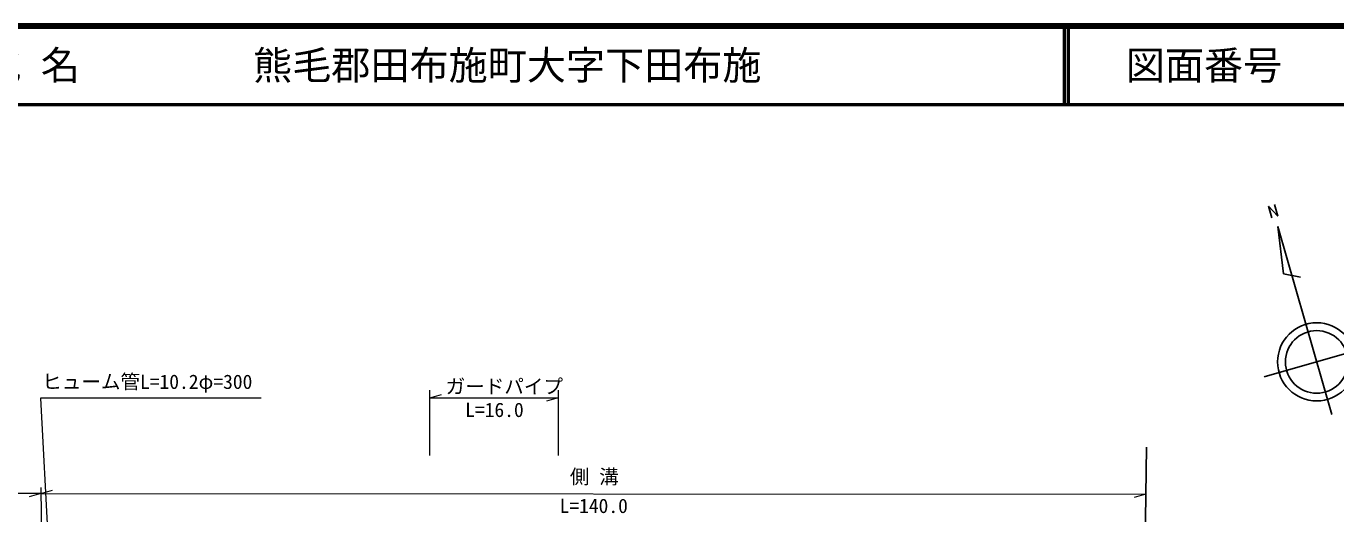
# Model space of a CAD drawing. Units: millimetres, scale not verified. Extents: x 40000 to 680000, y 20000 to 380000.
# Drawn here: x 376001 to 543479, y 317655 to 380000 of the extents above; entities that cross this region are included whole.
import ezdxf
from ezdxf.enums import TextEntityAlignment as Align

# ---------------------------------------------------------------- set-up
doc = ezdxf.new("R2010")
doc.units = ezdxf.units.MM
doc.header["$LTSCALE"] = 1000
for name, color, linetype, lineweight in [('M-BGD', 7, 'Continuous', 25), ('M-BMK-OTRS', 5, 'Continuous', 25), ('M-STR-HTXT', 7, 'Continuous', 13), ('M-TTL', 2, 'Continuous', 140), ('M-TTL-LINE', 7, 'Continuous', 50)]:
    doc.layers.add(name, color=color, linetype=linetype, lineweight=lineweight)
doc.layers.add('M-TTL-TXT', color=7, linetype='Continuous')
doc.styles.add('ＭＳ ゴシック', font='')
doc.styles.get('ＭＳ ゴシック').set_extended_font_data('MS Gothic')

# ---------------------------------------------------------------- blocks, each defined once
blk = doc.blocks.new('BUHIN96')
at = {"color": 7, "linetype": 'Continuous', "lineweight": 13}
blk.add_line((0, 0), (1561, 1), dxfattribs=at)
blk = doc.blocks.new('BUHIN97')
at = {"color": 7, "linetype": 'Continuous', "lineweight": 13}
blk.add_line((0, 0), (-1561, -1), dxfattribs=at)

msp = doc.modelspace()

# ---------------------------------------------------------------- linework, layer by layer
at = {"layer": 'M-BGD'}
for p, q in [((535303, 355514), (534879, 356998)), ((534879, 356998), (536075, 355730)), ((536075, 355730), (535640, 357217)), ((536081, 354383), (536771, 348340)), ((536081, 354383), (542961, 330348)), ((536771, 348340), (538969, 347929)), ((547764, 339004), (534305, 335152))]:
    msp.add_line(p, q, dxfattribs=at)
for radius in [5000, 4000]:
    msp.add_circle((541034, 337078), radius, dxfattribs=at)
at = {"layer": 'M-BMK-OTRS'}
msp.add_line((519281, 326185), (518662, 285411), dxfattribs=at)
at = {"layer": 'M-STR-HTXT'}
for p, q in [((427616, 325128), (427620, 333484)), ((444044, 333476), (444040, 325121)), ((406057, 332448), (377827, 332442)), ((377827, 332442), (379819, 294278)), ((427619, 332484), (444043, 332476)), ((377881, 320239), (346268, 320232)), ((377881, 320239), (376390, 319813)), ((377869, 321035), (378278, 293979)), ((377881, 320239), (519190, 320172))]:
    msp.add_line(p, q, dxfattribs=at)
at = {"layer": 'M-TTL'}
msp.add_line((680000, 380000), (40000, 380000), dxfattribs=at)
at = {"layer": 'M-TTL-LINE'}
for p, q in [((508747, 380000), (508747, 370000)), ((509247, 380000), (509247, 370000)), ((40000, 370000), (680000, 370000))]:
    msp.add_line(p, q, dxfattribs=at)

# ---------------------------------------------------------------- block references
at = {"layer": 'M-STR-HTXT', "rotation": 15.973}
for name, p in [('BUHIN96', (427619, 332484)), ('BUHIN97', (444043, 332476)), ('BUHIN96', (377881, 320239)), ('BUHIN97', (519190, 320172))]:
    msp.add_blockref(name, p, dxfattribs=at)

# ---------------------------------------------------------------- texts
at = {"layer": 'M-STR-HTXT', "style": 'ＭＳ ゴシック'}
for s, p in [('ヒューム管L=10.2φ=300', (378058, 333083)), ('ガードパイプ', (429644, 332483)), ('L=16.0', (432142, 329482)), ('側 溝', (445530, 320943)), ('L=140.0', (444215, 317207))]:
    msp.add_text(s, height=1833, rotation=359.973, dxfattribs=at).set_placement(p, align=Align.BOTTOM_LEFT)
at = {"layer": 'M-TTL-TXT', "style": 'ＭＳ ゴシック'}
for s, p in [('地 名', (370380, 375000)), ('熊毛郡田布施町大字下田布施', (405024, 375000))]:
    msp.add_text(s, height=3666, dxfattribs=at).set_placement(p, align=Align.MIDDLE_LEFT)
msp.add_text('図面番号', height=3666, dxfattribs=at).set_placement((526622, 375000), align=Align.MIDDLE_CENTER)

doc.saveas('drawing.dxf')
